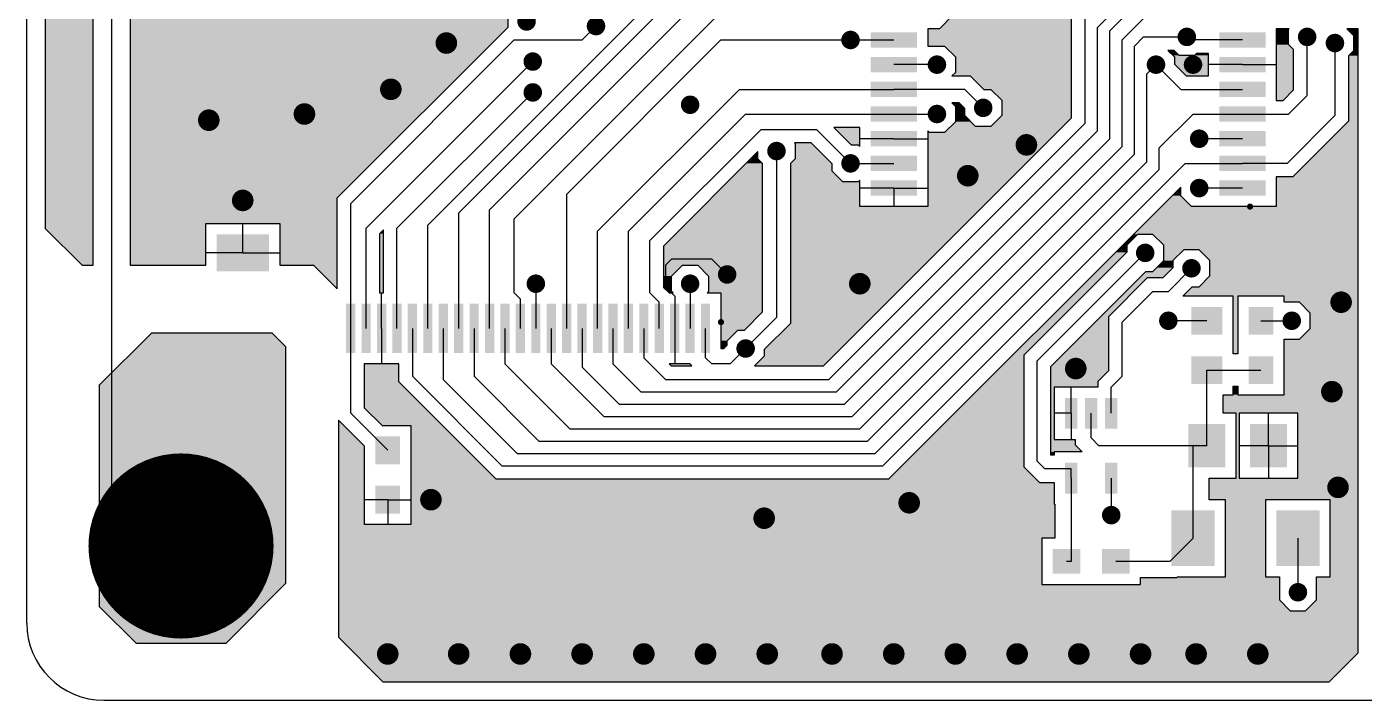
# Model space of a CAD drawing. Extents: x 295 to 953, y 10 to 290.
# Drawn here: x 552.5 to 639.2, y 80 to 123.7 of the extents above; entities that cross this region are included whole.
import ezdxf

# ---------------------------------------------------------------- set-up
doc = ezdxf.new("R2010")
doc.units = 0
doc.header["$LTSCALE"] = 5
doc.header["$MEASUREMENT"] = 0
doc.layers.get('0').update_dxf_attribs({"linetype": 'CONTINUOUS', "lineweight": 25})
doc.layers.add('16_COMP_GBR', color=4, linetype='CONTINUOUS')

msp = doc.modelspace()

# ---------------------------------------------------------------- linework, layer by layer
at = {"color": 7}
for points, const_width in [([(584.578, 124, 1), (585.178, 124, 1)], 0.6), ([(589.078, 123.7, 1), (589.678, 123.7, 1)], 0.6), ([(579.328, 122.6, 1), (580.028, 122.6, 1)], 0.7), ([(605.578, 122.8, 1), (606.178, 122.8, 1)], 0.6), ([(627.378, 123, 1), (627.978, 123, 1)], 0.6), ([(635.178, 123, 1), (635.778, 123, 1)], 0.6), ([(636.978, 122.6, 1), (637.578, 122.6, 1)], 0.6), ([(584.978, 121.4, 1), (585.578, 121.4, 1)], 0.6), ([(611.178, 121.2, 1), (611.778, 121.2, 1)], 0.6), ([(625.378, 121.2, 1), (625.978, 121.2, 1)], 0.6), ([(627.778, 121.2, 1), (628.378, 121.2, 1)], 0.6), ([(575.728, 119.6, 1), (576.428, 119.6, 1)], 0.7), ([(584.978, 119.4, 1), (585.578, 119.4, 1)], 0.6), ([(595.178, 118.6, 1), (595.778, 118.6, 1)], 0.6), ([(614.178, 118.4, 1), (614.778, 118.4, 1)], 0.6), ([(563.928, 117.6, 1), (564.628, 117.6, 1)], 0.7), ([(570.128, 118, 1), (570.828, 118, 1)], 0.7), ([(611.178, 118, 1), (611.778, 118, 1)], 0.6), ([(600.778, 115.6, 1), (601.378, 115.6, 1)], 0.6), ([(616.928, 116, 1), (617.628, 116, 1)], 0.7), ([(628.178, 116.4, 1), (628.778, 116.4, 1)], 0.6), ([(605.578, 114.8, 1), (606.178, 114.8, 1)], 0.6), ([(613.128, 114, 1), (613.828, 114, 1)], 0.7), ([(628.178, 113.2, 1), (628.778, 113.2, 1)], 0.6), ([(566.128, 112.4, 1), (566.828, 112.4, 1)], 0.7), ([(631.676, 112, 1), (631.876, 112, 1)], 0.2), ([(624.678, 109, 1), (625.278, 109, 1)], 0.6), ([(627.678, 108, 1), (628.278, 108, 1)], 0.6), ([(585.178, 107, 1), (585.778, 107, 1)], 0.6), ([(595.178, 107, 1), (595.778, 107, 1)], 0.6), ([(597.578, 107.6, 1), (598.178, 107.6, 1)], 0.6), ([(606.128, 107, 1), (606.828, 107, 1)], 0.7), ([(637.328, 105.8, 1), (638.028, 105.8, 1)], 0.7), ([(626.178, 104.6, 1), (626.778, 104.6, 1)], 0.6), ([(634.178, 104.6, 1), (634.778, 104.6, 1)], 0.6), ([(597.378, 104.514, 1), (597.578, 104.514, 1)], 0.2), ([(598.778, 102.8, 1), (599.378, 102.8, 1)], 0.6), ([(620.128, 101.5, 1), (620.828, 101.5, 1)], 0.7), ([(636.728, 100, 1), (637.428, 100, 1)], 0.7), ([(559.478, 90, 1), (565.478, 90, 1)], 6), ([(578.328, 93, 1), (579.028, 93, 1)], 0.7), ([(637.128, 93.8, 1), (637.828, 93.8, 1)], 0.7), ([(609.328, 92.8, 1), (610.028, 92.8, 1)], 0.7), ([(599.928, 91.8, 1), (600.628, 91.8, 1)], 0.7), ([(622.478, 92, 1), (623.078, 92, 1)], 0.6), ([(634.578, 87, 1), (635.178, 87, 1)], 0.6), ([(575.528, 83, 1), (576.228, 83, 1)], 0.7), ([(580.128, 83, 1), (580.828, 83, 1)], 0.7), ([(584.128, 83, 1), (584.828, 83, 1)], 0.7), ([(588.128, 83, 1), (588.828, 83, 1)], 0.7), ([(592.128, 83, 1), (592.828, 83, 1)], 0.7), ([(596.128, 83, 1), (596.828, 83, 1)], 0.7), ([(600.128, 83, 1), (600.828, 83, 1)], 0.7), ([(604.328, 83, 1), (605.028, 83, 1)], 0.7), ([(608.328, 83, 1), (609.028, 83, 1)], 0.7), ([(612.328, 83, 1), (613.028, 83, 1)], 0.7), ([(616.328, 83, 1), (617.028, 83, 1)], 0.7), ([(620.328, 83, 1), (621.028, 83, 1)], 0.7), ([(624.328, 83, 1), (625.028, 83, 1)], 0.7), ([(627.928, 83, 1), (628.628, 83, 1)], 0.7), ([(631.928, 83, 1), (632.628, 83, 1)], 0.7)]:
    msp.add_lwpolyline(points, format="xyb", close=True, dxfattribs=dict(at, const_width=const_width))
for points in [[(610.178, 123.3), (610.178, 122.3), (607.178, 123.3), (607.178, 122.3)], [(632.778, 123.3), (632.778, 122.3), (629.778, 123.3), (629.778, 122.3)], [(610.178, 121.7), (610.178, 120.7), (607.178, 121.7), (607.178, 120.7)], [(632.778, 121.7), (632.778, 120.7), (629.778, 121.7), (629.778, 120.7)], [(610.178, 120.1), (610.178, 119.1), (607.178, 120.1), (607.178, 119.1)], [(632.778, 120.1), (632.778, 119.1), (629.778, 120.1), (629.778, 119.1)], [(610.178, 118.5), (610.178, 117.5), (607.178, 118.5), (607.178, 117.5)], [(632.778, 118.5), (632.778, 117.5), (629.778, 118.5), (629.778, 117.5)], [(610.178, 116.9), (610.178, 115.9), (607.178, 116.9), (607.178, 115.9)], [(632.778, 116.9), (632.778, 115.9), (629.778, 116.9), (629.778, 115.9)], [(610.178, 115.3), (610.178, 114.3), (607.178, 115.3), (607.178, 114.3)], [(632.778, 115.3), (632.778, 114.3), (629.778, 115.3), (629.778, 114.3)], [(610.178, 113.7), (610.178, 112.7), (607.178, 113.7), (607.178, 112.7)], [(632.778, 113.7), (632.778, 112.7), (629.778, 113.7), (629.778, 112.7)], [(568.178, 110.2), (568.178, 107.8), (564.778, 110.2), (564.778, 107.8)], [(573.778, 105.7), (573.778, 102.5), (573.178, 105.7), (573.178, 102.5)], [(574.778, 105.7), (574.778, 102.5), (574.178, 105.7), (574.178, 102.5)], [(575.778, 105.7), (575.778, 102.5), (575.178, 105.7), (575.178, 102.5)], [(576.778, 105.7), (576.778, 102.5), (576.178, 105.7), (576.178, 102.5)], [(577.778, 105.7), (577.778, 102.5), (577.178, 105.7), (577.178, 102.5)], [(578.778, 105.7), (578.778, 102.5), (578.178, 105.7), (578.178, 102.5)], [(579.778, 105.7), (579.778, 102.5), (579.178, 105.7), (579.178, 102.5)], [(580.778, 105.7), (580.778, 102.5), (580.178, 105.7), (580.178, 102.5)], [(581.778, 105.7), (581.778, 102.5), (581.178, 105.7), (581.178, 102.5)], [(582.778, 105.7), (582.778, 102.5), (582.178, 105.7), (582.178, 102.5)], [(583.778, 105.7), (583.778, 102.5), (583.178, 105.7), (583.178, 102.5)], [(584.778, 105.7), (584.778, 102.5), (584.178, 105.7), (584.178, 102.5)], [(585.778, 105.7), (585.778, 102.5), (585.178, 105.7), (585.178, 102.5)], [(586.778, 105.7), (586.778, 102.5), (586.178, 105.7), (586.178, 102.5)], [(587.778, 105.7), (587.778, 102.5), (587.178, 105.7), (587.178, 102.5)], [(588.778, 105.7), (588.778, 102.5), (588.178, 105.7), (588.178, 102.5)], [(589.778, 105.7), (589.778, 102.5), (589.178, 105.7), (589.178, 102.5)], [(590.778, 105.7), (590.778, 102.5), (590.178, 105.7), (590.178, 102.5)], [(591.778, 105.7), (591.778, 102.5), (591.178, 105.7), (591.178, 102.5)], [(592.778, 105.7), (592.778, 102.5), (592.178, 105.7), (592.178, 102.5)], [(593.778, 105.7), (593.778, 102.5), (593.178, 105.7), (593.178, 102.5)], [(594.778, 105.7), (594.778, 102.5), (594.178, 105.7), (594.178, 102.5)], [(595.778, 105.7), (595.778, 102.5), (595.178, 105.7), (595.178, 102.5)], [(596.778, 105.7), (596.778, 102.5), (596.178, 105.7), (596.178, 102.5)], [(629.978, 105.5), (629.978, 103.7), (627.978, 105.5), (627.978, 103.7)], [(633.278, 105.5), (633.278, 103.7), (631.678, 105.5), (631.678, 103.7)], [(568.178, 103.8), (568.178, 101.4), (564.778, 103.8), (564.778, 101.4)], [(629.978, 102.3), (629.978, 100.5), (627.978, 102.3), (627.978, 100.5)], [(633.278, 102.3), (633.278, 100.5), (631.678, 102.3), (631.678, 100.5)], [(620.578, 99.6), (620.578, 97.6), (619.778, 99.6), (619.778, 97.6)], [(621.878, 99.6), (621.878, 97.6), (621.078, 99.6), (621.078, 97.6)], [(623.178, 99.6), (623.178, 97.6), (622.378, 99.6), (622.378, 97.6)], [(630.178, 97.9), (630.178, 95.1), (627.778, 97.9), (627.778, 95.1)], [(634.178, 97.9), (634.178, 95.1), (631.778, 97.9), (631.778, 95.1)], [(576.678, 97.1), (576.678, 95.3), (575.078, 97.1), (575.078, 95.3)], [(620.578, 95.4), (620.578, 93.4), (619.778, 95.4), (619.778, 93.4)], [(623.178, 95.4), (623.178, 93.4), (622.378, 95.4), (622.378, 93.4)], [(576.678, 93.9), (576.678, 92.1), (575.078, 93.9), (575.078, 92.1)], [(629.478, 92.3), (629.478, 88.7), (626.678, 92.3), (626.678, 88.7)], [(636.278, 92.3), (636.278, 88.7), (633.478, 92.3), (633.478, 88.7)], [(620.778, 89.8), (620.778, 88.2), (618.978, 89.8), (618.978, 88.2)], [(623.978, 89.8), (623.978, 88.2), (622.178, 89.8), (622.178, 88.2)]]:
    msp.add_solid(points, dxfattribs=at)
at = {"layer": '16_COMP_GBR', "color": 7}
for p, q in [((552.478, 85), (552.478, 255)), ((553.678, 230.918), (553.678, 110.582)), ((556.778, 108.2), (556.778, 146.298)), ((557.978, 145.8), (557.978, 90)), ((559.178, 145.302), (559.178, 108.2)), ((599.678, 132), (578.478, 110.8)), ((598.078, 129.2), (580.478, 111.6)), ((627.478, 129.2), (621.878, 123.6)), ((598.278, 127.6), (582.478, 111.8)), ((626.878, 127.6), (622.678, 123.4)), ((620.202, 117.762), (620.202, 126.362)), ((621.078, 117.4), (621.078, 126)), ((583.678, 123.638), (583.678, 124.4)), ((597.278, 124.4), (584.078, 111.2)), ((612.516, 124.4), (611.64, 123.524)), ((625.078, 124.4), (623.478, 122.8)), ((572.602, 112.562), (583.678, 123.638)), ((589.378, 123.7), (588.478, 122.8)), ((610.878, 123.524), (610.878, 122.4)), ((611.64, 123.524), (610.878, 123.524)), ((621.878, 116.9), (621.878, 123.6)), ((622.678, 116.4), (622.678, 123.4)), ((633.478, 123.524), (633.478, 118.876)), ((634.306, 123.524), (633.478, 123.524)), ((634.278, 123.498), (634.306, 123.524)), ((634.278, 122.502), (634.278, 123.498)), ((638.05, 123.524), (638.478, 123.098)), ((638.778, 123.524), (638.05, 123.524)), ((638.778, 83.082), (638.778, 123.524)), ((584.078, 122.8), (573.478, 112.2)), ((584.078, 122.8), (588.478, 122.8)), ((597.478, 122.8), (587.478, 112.8)), ((597.478, 122.8), (605.878, 122.8)), ((605.878, 122.8), (608.678, 122.8)), ((610.878, 122.4), (611.976, 122.4)), ((611.976, 122.4), (612.678, 121.698)), ((623.478, 115.9), (623.478, 122.8)), ((624.878, 123), (624.278, 122.4)), ((624.278, 115.4), (624.278, 122.4)), ((624.878, 123), (627.678, 123)), ((627.678, 122.8), (627.678, 123)), ((631.278, 122.8), (627.678, 122.8)), ((634.602, 122.178), (634.278, 122.502)), ((635.478, 119.2), (635.478, 123)), ((637.278, 122.6), (637.278, 117.9)), ((638.478, 123.098), (638.478, 122.102)), ((585.278, 121.4), (574.478, 110.6)), ((612.678, 121.698), (612.678, 120.702)), ((626.856, 122.124), (626.45, 122.124)), ((626.45, 122.124), (626.878, 121.698)), ((627.18, 121.8), (626.856, 122.124)), ((626.878, 121.698), (626.878, 121.238)), ((628.176, 121.8), (627.18, 121.8)), ((628.3, 121.924), (628.176, 121.8)), ((629.078, 121.924), (628.3, 121.924)), ((629.078, 120.476), (629.078, 121.924)), ((634.602, 119.562), (634.602, 122.178)), ((638.478, 122.102), (638.154, 121.778)), ((638.154, 121.778), (638.154, 117.538)), ((611.478, 121.2), (608.678, 121.2)), ((612.678, 120.702), (612.45, 120.476)), ((625.678, 121.2), (625.078, 120.6)), ((625.078, 114.9), (625.078, 120.6)), ((625.678, 121.2), (627.278, 119.6)), ((626.878, 121.238), (627.64, 120.476)), ((631.278, 121.2), (629.078, 121.2)), ((631.278, 121.2), (629.078, 121.2)), ((631.278, 121.2), (633.478, 121.2)), ((631.278, 121.2), (633.478, 121.2)), ((612.45, 120.476), (613.64, 120.476)), ((613.64, 120.476), (614.516, 119.6)), ((627.64, 120.476), (629.078, 120.476)), ((585.278, 119.4), (576.478, 110.6)), ((598.678, 119.6), (589.478, 110.4)), ((598.678, 119.6), (608.678, 119.6)), ((613.278, 119.6), (608.678, 119.6)), ((614.478, 118.4), (613.278, 119.6)), ((614.516, 119.6), (614.976, 119.6)), ((614.976, 119.6), (615.678, 118.898)), ((615.678, 118.898), (615.678, 117.902)), ((627.278, 119.6), (631.278, 119.6)), ((633.478, 118.876), (633.916, 118.876)), ((633.916, 118.876), (634.602, 119.562)), ((635.478, 119.2), (634.278, 118)), ((599.078, 118), (591.478, 110.4)), ((599.078, 118), (608.678, 118)), ((608.678, 118), (611.478, 118)), ((612.45, 118.724), (612.678, 118.498)), ((612.916, 118.724), (612.45, 118.724)), ((612.678, 118.498), (612.678, 117.502)), ((613.278, 118.362), (612.916, 118.724)), ((613.278, 117.902), (613.278, 118.362)), ((628.078, 118), (625.878, 115.8)), ((628.078, 118), (631.278, 118)), ((631.278, 118), (634.278, 118)), ((604.116, 101.676), (620.202, 117.762)), ((621.078, 117.4), (604.478, 100.8)), ((606.478, 117.124), (604.79, 117.124)), ((604.79, 117.124), (605.916, 116)), ((606.478, 115.898), (606.478, 117.124)), ((612.678, 117.502), (611.976, 116.8)), ((613.98, 117.2), (613.278, 117.902)), ((614.976, 117.2), (613.98, 117.2)), ((615.678, 117.902), (614.976, 117.2)), ((634.178, 114.8), (637.278, 117.9)), ((638.154, 117.538), (634.54, 113.924)), ((600.078, 117), (592.878, 109.8)), ((600.078, 117), (603.678, 117)), ((605.878, 114.8), (603.678, 117)), ((621.878, 116.9), (604.978, 100)), ((622.678, 116.4), (605.478, 99.2)), ((608.678, 116.4), (606.478, 116.4)), ((608.678, 116.4), (606.478, 116.4)), ((608.678, 116.4), (610.878, 116.4)), ((608.678, 116.4), (610.878, 116.4)), ((610.878, 116.902), (610.878, 112)), ((610.98, 116.8), (610.878, 116.902)), ((611.976, 116.8), (610.98, 116.8)), ((631.278, 116.4), (628.478, 116.4)), ((599.878, 115.562), (593.754, 109.438)), ((599.878, 115.102), (599.878, 115.562)), ((601.078, 115.6), (601.078, 104.8)), ((602.25, 116.124), (602.278, 116.098)), ((603.316, 116.124), (602.25, 116.124)), ((602.278, 116.098), (602.278, 115.102)), ((604.678, 114.762), (603.316, 116.124)), ((605.916, 116), (606.376, 116)), ((623.478, 115.9), (605.978, 98.4)), ((606.376, 116), (606.478, 115.898)), ((624.278, 115.4), (606.478, 97.6)), ((625.878, 114.4), (625.878, 115.8)), ((600.178, 114.802), (599.878, 115.102)), ((600.178, 105.172), (600.178, 114.802)), ((602.278, 115.102), (601.978, 114.802)), ((601.978, 114.802), (601.978, 104.428)), ((604.678, 114.302), (604.678, 114.762)), ((605.878, 114.8), (608.678, 114.8)), ((625.078, 114.9), (606.978, 96.8)), ((627.578, 114.8), (607.978, 95.2)), ((627.578, 114.8), (631.278, 114.8)), ((634.178, 114.8), (631.278, 114.8)), ((605.38, 113.6), (604.678, 114.302)), ((606.376, 113.6), (605.38, 113.6)), ((606.478, 113.702), (606.376, 113.6)), ((606.478, 112), (606.478, 113.702)), ((625.878, 114.4), (607.478, 96)), ((633.478, 113.924), (633.478, 112)), ((634.54, 113.924), (633.478, 113.924)), ((587.478, 104.1), (587.478, 112.8)), ((608.678, 113.2), (606.478, 113.2)), ((627.278, 113.262), (608.34, 94.324)), ((608.678, 113.2), (608.678, 112)), ((608.678, 113.2), (610.878, 113.2)), ((627.278, 112.702), (627.278, 113.262)), ((631.278, 113.2), (628.478, 113.2)), ((572.602, 106.658), (572.602, 112.562)), ((573.478, 104.1), (573.478, 112.2)), ((610.878, 112), (606.478, 112)), ((627.98, 112), (627.278, 112.702)), ((631.776, 112), (627.98, 112)), ((633.478, 112), (631.776, 112)), ((580.478, 104.1), (580.478, 111.6)), ((582.478, 104.1), (582.478, 111.8)), ((584.078, 106.4), (584.078, 111.2)), ((553.678, 110.582), (556.06, 108.2)), ((564.078, 110.9), (568.878, 110.9)), ((564.078, 108.2), (564.078, 110.9)), ((566.478, 109), (566.478, 110.9)), ((568.878, 110.9), (568.878, 108.2)), ((574.478, 104.1), (574.478, 110.6)), ((575.602, 110.488), (575.354, 110.238)), ((575.354, 110.238), (575.354, 106.4)), ((575.602, 106.4), (575.602, 110.488)), ((576.478, 104.1), (576.478, 110.6)), ((578.478, 104.1), (578.478, 110.8)), ((589.478, 104.1), (589.478, 110.4)), ((591.478, 104.1), (591.478, 110.4)), ((624.48, 110.2), (623.778, 109.498)), ((625.476, 110.2), (624.48, 110.2)), ((626.178, 109.498), (625.476, 110.2)), ((592.878, 106.4), (592.878, 109.8)), ((593.754, 109.438), (593.754, 106.762)), ((623.778, 109.498), (623.778, 109.038)), ((626.178, 108.502), (626.178, 109.498)), ((566.478, 109), (564.078, 109)), ((566.478, 109), (568.878, 109)), ((593.878, 108.2), (594.278, 108.6)), ((596.878, 108.6), (594.278, 108.6)), ((597.878, 107.6), (596.878, 108.6)), ((623.778, 109.038), (617.102, 102.362)), ((624.978, 109), (617.978, 102)), ((625.476, 107.8), (626.178, 108.502)), ((627.48, 109.2), (626.778, 108.498)), ((626.778, 108.498), (626.778, 108.038)), ((628.476, 109.2), (627.48, 109.2)), ((629.178, 108.498), (628.476, 109.2)), ((629.178, 107.502), (629.178, 108.498)), ((556.06, 108.2), (556.778, 108.2)), ((559.178, 108.2), (564.078, 108.2)), ((568.878, 108.2), (571.06, 108.2)), ((571.06, 108.2), (572.602, 106.658)), ((593.878, 108.2), (593.878, 106.8)), ((594.278, 107.498), (594.98, 108.2)), ((594.98, 108.2), (595.976, 108.2)), ((595.976, 108.2), (596.678, 107.498)), ((618.854, 101.638), (625.016, 107.8)), ((625.016, 107.8), (625.476, 107.8)), ((626.778, 108.038), (626.116, 107.376)), ((627.978, 108), (626.478, 106.5)), ((585.478, 107), (585.478, 104.1)), ((593.754, 106.762), (594.116, 106.4)), ((594.478, 106.2), (593.878, 106.8)), ((594.278, 106.502), (594.278, 107.498)), ((595.478, 107), (595.478, 104.1)), ((596.678, 107.498), (596.678, 106.502)), ((625.116, 107.376), (622.602, 104.862)), ((626.116, 107.376), (625.116, 107.376)), ((627.416, 106.2), (628.016, 106.8)), ((628.016, 106.8), (628.476, 106.8)), ((628.476, 106.8), (629.178, 107.502)), ((575.354, 106.4), (575.602, 106.4)), ((575.478, 104.1), (575.478, 106.4)), ((575.478, 104.1), (575.478, 106.4)), ((584.078, 106.4), (584.478, 106)), ((584.478, 104.1), (584.478, 106)), ((592.878, 106.4), (593.478, 105.8)), ((593.478, 104.1), (593.478, 105.8)), ((594.116, 106.4), (594.38, 106.4)), ((594.38, 106.4), (594.278, 106.502)), ((594.478, 106.2), (594.478, 104.1)), ((596.678, 106.502), (596.576, 106.4)), ((596.576, 106.4), (597.478, 106.4)), ((597.478, 106.4), (597.478, 104.514)), ((625.478, 106.5), (623.478, 104.5)), ((625.478, 106.5), (626.478, 106.5)), ((630.678, 106.2), (627.416, 106.2)), ((630.678, 102.45), (630.678, 106.2)), ((630.978, 106.2), (630.978, 102.45)), ((633.978, 106.2), (630.978, 106.2)), ((633.978, 105.8), (633.978, 106.2)), ((634.976, 105.8), (633.978, 105.8)), ((635.678, 105.098), (634.976, 105.8)), ((599.006, 104), (600.178, 105.172)), ((635.678, 104.102), (635.678, 105.098)), ((573.478, 98.6), (573.478, 104.1)), ((575.478, 104.1), (575.478, 101.8)), ((575.478, 104.1), (575.478, 101.8)), ((577.478, 104.1), (577.478, 101)), ((579.478, 104.1), (579.478, 100.8)), ((581.478, 104.1), (581.478, 101)), ((583.478, 104.1), (583.478, 101.8)), ((586.478, 104.1), (586.478, 101.8)), ((588.478, 104.1), (588.478, 101.6)), ((590.478, 104.1), (590.478, 101.8)), ((592.478, 104.1), (592.478, 102.2)), ((594.478, 104.1), (594.478, 101.8)), ((596.478, 102.2), (596.478, 104.1)), ((597.478, 104.514), (597.478, 102.8)), ((599.078, 102.8), (601.078, 104.8)), ((601.978, 104.428), (600.278, 102.728)), ((622.602, 104.862), (622.602, 101.362)), ((623.478, 101), (623.478, 104.5)), ((628.978, 104.6), (626.478, 104.6)), ((632.478, 104.6), (634.478, 104.6)), ((634.976, 103.4), (635.678, 104.102)), ((560.56, 103.8), (557.178, 100.418)), ((568.396, 103.8), (560.56, 103.8)), ((569.278, 102.918), (568.396, 103.8)), ((597.878, 103.298), (598.58, 104)), ((597.878, 103.014), (597.878, 103.298)), ((598.58, 104), (599.006, 104)), ((633.978, 103.4), (634.976, 103.4)), ((633.978, 99.8), (633.978, 103.4)), ((569.278, 87.582), (569.278, 102.918)), ((597.478, 102.8), (597.664, 102.8)), ((597.664, 102.8), (597.878, 103.014)), ((599.078, 102.8), (598.078, 101.8)), ((600.278, 102.728), (600.278, 102.302)), ((617.102, 102.362), (617.102, 95.138)), ((630.978, 102.45), (630.678, 102.45)), ((574.354, 101.8), (574.354, 98.962)), ((576.602, 101.8), (574.354, 101.8)), ((576.602, 100.638), (576.602, 101.8)), ((587.678, 97.6), (583.478, 101.8)), ((589.878, 98.4), (586.478, 101.8)), ((590.878, 99.2), (588.478, 101.6)), ((592.278, 100), (590.478, 101.8)), ((593.878, 100.8), (592.478, 102.2)), ((595.478, 101.8), (594.116, 101.8)), ((594.116, 101.8), (594.24, 101.676)), ((594.24, 101.676), (595.588, 101.676)), ((595.478, 101.786), (595.478, 101.8)), ((595.588, 101.676), (595.478, 101.786)), ((596.478, 102.2), (596.878, 101.8)), ((598.078, 101.8), (596.878, 101.8)), ((600.278, 102.302), (599.65, 101.676)), ((599.65, 101.676), (604.116, 101.676)), ((617.978, 95.5), (617.978, 102)), ((618.854, 95.876), (618.854, 101.638)), ((582.916, 94.324), (576.602, 100.638)), ((583.278, 95.2), (577.478, 101)), ((584.278, 96), (579.478, 100.8)), ((585.678, 96.8), (581.478, 101)), ((593.878, 100.8), (604.478, 100.8)), ((622.602, 101.362), (621.902, 100.662)), ((621.902, 100.662), (621.902, 100.3)), ((623.478, 101), (622.778, 100.3)), ((628.978, 101.4), (632.478, 101.4)), ((628.978, 96.5), (628.978, 101.4)), ((557.178, 100.418), (557.178, 86.082)), ((592.278, 100), (604.978, 100)), ((619.078, 100.3), (619.078, 96.9)), ((621.902, 100.3), (619.078, 100.3)), ((620.178, 98.6), (620.178, 100.3)), ((622.778, 98.6), (622.778, 100.3)), ((630.028, 99.8), (630.678, 99.8)), ((630.028, 98.6), (630.028, 99.8)), ((630.678, 100.35), (630.978, 100.35)), ((630.678, 99.8), (630.678, 100.35)), ((630.978, 100.35), (630.978, 99.8)), ((630.978, 99.8), (633.978, 99.8)), ((574.354, 98.962), (575.516, 97.8)), ((590.878, 99.2), (605.478, 99.2)), ((572.678, 98.162), (572.678, 84.082)), ((574.378, 96.462), (572.678, 98.162)), ((575.878, 96.2), (573.478, 98.6)), ((589.878, 98.4), (605.978, 98.4)), ((620.178, 98.6), (619.078, 98.6)), ((620.178, 98.6), (620.178, 96.9)), ((621.478, 97), (621.478, 98.6)), ((630.878, 98.6), (630.028, 98.6)), ((630.878, 94.4), (630.878, 98.6)), ((631.078, 98.6), (631.078, 94.4)), ((634.878, 98.6), (631.078, 98.6)), ((632.978, 96.5), (632.978, 98.6)), ((634.878, 94.4), (634.878, 98.6)), ((575.516, 97.8), (577.378, 97.8)), ((577.378, 97.8), (577.378, 91.4)), ((587.678, 97.6), (606.478, 97.6)), ((574.378, 91.4), (574.378, 96.462)), ((585.678, 96.8), (606.978, 96.8)), ((619.078, 96.9), (620.428, 96.9)), ((620.428, 96.9), (620.428, 96.566)), ((620.428, 96.566), (620.892, 96.1)), ((621.478, 97), (621.978, 96.5)), ((628.078, 96.5), (621.978, 96.5)), ((628.978, 96.5), (628.078, 96.5)), ((628.078, 90.5), (628.078, 96.5)), ((632.978, 96.5), (631.078, 96.5)), ((632.978, 96.5), (632.978, 94.4)), ((632.978, 96.5), (634.878, 96.5)), ((584.278, 96), (607.478, 96)), ((617.978, 95.5), (618.478, 95)), ((619.078, 95.876), (618.854, 95.876)), ((619.078, 96.1), (619.078, 95.876)), ((620.892, 96.1), (619.078, 96.1)), ((583.278, 95.2), (607.978, 95.2)), ((617.102, 95.138), (618.116, 94.124)), ((620.178, 95), (618.478, 95)), ((620.178, 94.4), (620.178, 95)), ((608.34, 94.324), (582.916, 94.324)), ((618.116, 94.124), (619.078, 94.124)), ((619.078, 94.124), (619.078, 92.7)), ((620.178, 94.4), (620.178, 89)), ((622.778, 94.4), (622.778, 92)), ((629.128, 94.4), (630.878, 94.4)), ((629.128, 93), (629.128, 94.4)), ((631.078, 94.4), (634.878, 94.4)), ((575.878, 93), (574.378, 93)), ((575.878, 93), (575.878, 91.4)), ((575.878, 93), (577.378, 93)), ((630.178, 93), (629.128, 93)), ((630.178, 88), (630.178, 93)), ((632.778, 93), (632.778, 88)), ((636.978, 93), (632.778, 93)), ((636.978, 88), (636.978, 93)), ((619.078, 92.7), (619.128, 92.7)), ((619.128, 92.7), (619.128, 90.5)), ((577.378, 91.4), (574.378, 91.4)), ((618.278, 90.5), (618.278, 87.5)), ((619.128, 90.5), (618.278, 90.5)), ((628.078, 90.5), (626.578, 89)), ((634.878, 90.5), (634.878, 87)), ((557.978, 90), (562.478, 90)), ((620.178, 89), (619.878, 89)), ((626.578, 89), (623.078, 89)), ((565.396, 83.7), (569.278, 87.582)), ((624.678, 87.95), (627.014, 87.95)), ((624.678, 87.5), (624.678, 87.95)), ((627.014, 87.95), (627.064, 88)), ((627.064, 88), (630.178, 88)), ((632.778, 88), (633.678, 88)), ((633.678, 88), (633.678, 86.502)), ((636.078, 88), (636.978, 88)), ((636.078, 86.502), (636.078, 88)), ((618.278, 87.5), (624.678, 87.5)), ((557.178, 86.082), (559.56, 83.7)), ((633.678, 86.502), (634.38, 85.8)), ((635.376, 85.8), (636.078, 86.502)), ((634.38, 85.8), (635.376, 85.8)), ((559.56, 83.7), (565.396, 83.7)), ((572.678, 84.082), (575.56, 81.2)), ((636.896, 81.2), (638.778, 83.082)), ((575.56, 81.2), (636.896, 81.2)), ((557.478, 80), (807.478, 80))]:
    msp.add_line(p, q, dxfattribs=at)
msp.add_arc((557.478, 85), 5, 180, 270, dxfattribs=at)
for points in [[(553.678, 110.582), (553.678, 146.298), (556.778, 110.582), (556.778, 146.298)], [(559.178, 123.638), (559.178, 124.4), (583.678, 123.638), (583.678, 124.4)], [(611.64, 123.524), (612.316, 124.2), (620.202, 123.524), (620.202, 124.2)], [(559.178, 112.562), (559.178, 123.638), (572.602, 112.562), (583.678, 123.638)], [(610.878, 122.4), (610.878, 123.524), (620.202, 122.4), (620.202, 123.524)], [(633.478, 123.498), (633.478, 123.524), (634.278, 123.498), (634.305, 123.524)], [(633.478, 123.524), (633.478, 123.524), (634.305, 123.524), (633.478, 123.524)], [(633.478, 122.502), (633.478, 123.498), (634.278, 122.502), (634.278, 123.498)], [(638.478, 123.098), (638.05, 123.524), (638.778, 123.098), (638.778, 123.524)], [(638.05, 123.524), (638.05, 123.524), (638.778, 123.524), (638.05, 123.524)], [(612.678, 121.698), (611.976, 122.4), (620.202, 121.698), (620.202, 122.4)], [(633.478, 122.178), (633.478, 122.502), (634.602, 122.178), (634.278, 122.502)], [(638.478, 122.102), (638.478, 123.098), (638.778, 122.102), (638.778, 123.098)], [(612.678, 120.702), (612.678, 121.698), (620.202, 120.702), (620.202, 121.698)], [(626.775, 121.8), (626.45, 122.124), (627.18, 121.8), (626.856, 122.124)], [(626.878, 121.698), (626.775, 121.8), (629.078, 121.698), (629.078, 121.8)], [(626.878, 121.238), (626.878, 121.698), (629.078, 121.238), (629.078, 121.698)], [(628.176, 121.8), (628.3, 121.924), (629.078, 121.8), (629.078, 121.924)], [(628.3, 121.924), (628.3, 121.924), (629.078, 121.924), (628.3, 121.924)], [(633.478, 119.562), (633.478, 122.178), (634.602, 119.562), (634.602, 122.178)], [(638.154, 121.778), (638.478, 122.102), (638.778, 121.778), (638.778, 122.102)], [(638.154, 117.538), (638.154, 121.778), (638.778, 117.538), (638.778, 121.778)], [(612.45, 120.476), (612.678, 120.702), (620.202, 120.476), (620.202, 120.702)], [(627.64, 120.476), (626.878, 121.238), (629.078, 120.476), (629.078, 121.238)], [(614.516, 119.6), (613.64, 120.476), (620.202, 119.6), (620.202, 120.476)], [(615.678, 118.898), (614.976, 119.6), (620.202, 118.898), (620.202, 119.6)], [(615.678, 117.902), (615.678, 118.898), (620.202, 117.902), (620.202, 118.898)], [(633.478, 118.876), (633.478, 119.562), (633.916, 118.876), (634.602, 119.562)], [(612.678, 118.498), (612.45, 118.724), (613.142, 118.498), (612.916, 118.724)], [(612.45, 118.724), (612.45, 118.724), (612.916, 118.724), (612.45, 118.724)], [(612.678, 118.362), (612.678, 118.498), (613.278, 118.362), (613.142, 118.498)], [(612.678, 117.902), (612.678, 118.362), (613.278, 117.902), (613.278, 118.362)], [(605.916, 116), (604.79, 117.124), (606.477, 116), (606.478, 117.124)], [(611.976, 116.8), (612.376, 117.2), (619.24, 116.8), (619.64, 117.2)], [(612.376, 117.2), (612.678, 117.502), (613.98, 117.2), (613.678, 117.502)], [(612.678, 117.502), (612.678, 117.902), (613.678, 117.502), (613.278, 117.902)], [(614.976, 117.2), (615.538, 117.762), (619.64, 117.2), (620.202, 117.762)], [(615.538, 117.762), (615.678, 117.902), (620.202, 117.762), (620.202, 117.902)], [(636.978, 116.362), (638.154, 117.538), (638.778, 116.362), (638.778, 117.538)], [(610.878, 116.8), (610.878, 116.902), (610.98, 116.8), (610.878, 116.902)], [(610.878, 112), (610.878, 116.8), (614.44, 112), (619.24, 116.8)], [(634.54, 113.924), (636.978, 116.362), (638.778, 113.924), (638.778, 116.362)], [(599.418, 115.102), (599.878, 115.562), (599.878, 115.102), (599.878, 115.562)], [(602.278, 116.098), (602.25, 116.124), (603.342, 116.098), (603.316, 116.124)], [(602.25, 116.124), (602.25, 116.124), (603.316, 116.124), (602.25, 116.124)], [(602.278, 115.102), (602.278, 116.098), (604.338, 115.102), (603.342, 116.098)], [(606.477, 115.898), (606.376, 116), (606.477, 115.898), (606.477, 116)], [(593.754, 109.438), (599.118, 114.802), (600.178, 109.438), (600.178, 114.802)], [(599.118, 114.802), (599.418, 115.102), (600.178, 114.802), (599.878, 115.102)], [(601.978, 114.802), (602.278, 115.102), (604.638, 114.802), (604.338, 115.102)], [(601.978, 114.762), (601.978, 114.802), (604.678, 114.762), (604.638, 114.802)], [(601.978, 114.302), (601.978, 114.762), (604.678, 114.302), (604.678, 114.762)], [(601.978, 113.6), (601.978, 114.302), (605.38, 113.6), (604.678, 114.302)], [(601.978, 112), (601.978, 113.6), (606.478, 112), (606.478, 113.6)], [(606.376, 113.6), (606.478, 113.702), (606.478, 113.6), (606.478, 113.702)], [(633.478, 112), (633.478, 113.924), (638.778, 112), (638.778, 113.924)], [(626.718, 112.702), (627.278, 113.262), (627.278, 112.702), (627.278, 113.262)], [(559.178, 110.9), (559.178, 112.562), (572.602, 110.9), (572.602, 112.562)], [(601.978, 104.428), (601.978, 112), (606.868, 104.428), (614.44, 112)], [(625.476, 111.46), (626.016, 112), (638.778, 111.46), (638.778, 112)], [(626.016, 112), (626.718, 112.702), (627.98, 112), (627.278, 112.702)], [(624.216, 110.2), (625.476, 111.46), (638.778, 110.2), (638.778, 111.46)], [(556.06, 108.2), (553.678, 110.582), (556.778, 108.2), (556.778, 110.582)], [(559.178, 108.2), (559.178, 110.9), (564.078, 108.2), (564.078, 110.9)], [(559.178, 110.9), (559.178, 110.9), (564.078, 110.9), (568.878, 110.9)], [(568.878, 108.2), (568.878, 110.9), (572.601, 108.2), (572.602, 110.9)], [(575.354, 110.238), (575.602, 110.488), (575.602, 110.238), (575.602, 110.488)], [(575.354, 106.4), (575.354, 110.238), (575.602, 106.4), (575.602, 110.238)], [(623.514, 109.498), (624.216, 110.2), (623.778, 109.498), (624.48, 110.2)], [(624.216, 110.2), (624.216, 110.2), (624.48, 110.2), (625.476, 110.2)], [(626.178, 109.498), (625.476, 110.2), (638.778, 109.498), (638.778, 110.2)], [(593.754, 108.2), (593.754, 109.438), (600.178, 108.2), (600.178, 109.438)], [(623.054, 109.038), (623.514, 109.498), (623.778, 109.038), (623.778, 109.498)], [(626.178, 109.2), (626.178, 109.498), (638.778, 109.2), (638.778, 109.498)], [(616.378, 102.362), (623.054, 109.038), (617.102, 102.362), (623.778, 109.038)], [(625.714, 108.038), (626.174, 108.498), (626.778, 108.038), (626.778, 108.498)], [(626.174, 108.498), (626.178, 108.502), (626.778, 108.498), (626.782, 108.502)], [(626.178, 108.502), (626.178, 109.2), (626.782, 108.502), (627.48, 109.2)], [(626.178, 109.2), (626.178, 109.2), (627.48, 109.2), (628.476, 109.2)], [(629.178, 108.498), (628.476, 109.2), (638.778, 108.498), (638.778, 109.2)], [(629.178, 107.502), (629.178, 108.498), (638.778, 107.502), (638.778, 108.498)], [(572.601, 106.658), (571.06, 108.2), (572.601, 106.658), (572.601, 108.2)], [(593.754, 107.498), (593.754, 108.2), (594.278, 107.498), (594.98, 108.2)], [(593.754, 108.2), (593.754, 108.2), (594.98, 108.2), (595.976, 108.2)], [(596.678, 107.498), (595.976, 108.2), (600.178, 107.498), (600.178, 108.2)], [(624.592, 107.376), (625.016, 107.8), (626.116, 107.376), (626.54, 107.8)], [(625.476, 107.8), (625.714, 108.038), (626.54, 107.8), (626.778, 108.038)], [(593.754, 106.762), (593.754, 107.498), (594.278, 106.762), (594.278, 107.498)], [(594.014, 106.502), (593.754, 106.762), (594.278, 106.502), (594.278, 106.762)], [(596.678, 106.502), (596.678, 107.498), (600.178, 106.502), (600.178, 107.498)], [(622.078, 104.862), (624.592, 107.376), (622.602, 104.862), (625.116, 107.376)], [(624.592, 107.376), (624.592, 107.376), (625.116, 107.376), (626.116, 107.376)], [(627.416, 106.2), (628.016, 106.8), (638.778, 106.2), (638.778, 106.8)], [(628.476, 106.8), (629.178, 107.502), (638.778, 106.8), (638.778, 107.502)], [(594.116, 106.4), (594.014, 106.502), (594.379, 106.4), (594.278, 106.502)], [(596.576, 106.4), (596.678, 106.502), (600.178, 106.4), (600.178, 106.502)], [(597.478, 105.172), (597.478, 106.4), (600.178, 105.172), (600.178, 106.4)], [(630.678, 102.45), (630.678, 106.2), (630.978, 102.45), (630.978, 106.2)], [(630.678, 106.2), (630.678, 106.2), (630.978, 106.2), (633.978, 106.2)], [(633.978, 105.8), (633.978, 106.2), (638.778, 105.8), (638.778, 106.2)], [(635.678, 105.098), (634.976, 105.8), (638.778, 105.098), (638.778, 105.8)], [(597.478, 104), (597.478, 105.172), (599.006, 104), (600.178, 105.172)], [(635.678, 104.102), (635.678, 105.098), (638.778, 104.102), (638.778, 105.098)], [(600.278, 102.728), (601.978, 104.428), (605.168, 102.728), (606.868, 104.428)], [(618.854, 101.638), (622.078, 104.862), (622.602, 101.638), (622.602, 104.862)], [(634.976, 103.4), (635.678, 104.102), (638.778, 103.4), (638.778, 104.102)], [(559.678, 102.918), (560.56, 103.8), (569.278, 102.918), (568.396, 103.8)], [(560.56, 103.8), (560.56, 103.8), (568.396, 103.8), (560.56, 103.8)], [(597.478, 103.298), (597.478, 104), (597.878, 103.298), (598.58, 104)], [(597.478, 104), (597.478, 104), (598.58, 104), (599.006, 104)], [(597.478, 103.014), (597.478, 103.298), (597.878, 103.014), (597.878, 103.298)], [(633.978, 99.8), (633.978, 103.4), (638.778, 99.8), (638.778, 103.4)], [(633.978, 103.4), (633.978, 103.4), (634.878, 103.4), (633.978, 103.4)], [(557.178, 100.418), (559.678, 102.918), (569.278, 100.418), (569.278, 102.918)], [(597.478, 102.8), (597.478, 103.014), (597.664, 102.8), (597.878, 103.014)], [(600.278, 102.302), (600.278, 102.728), (604.742, 102.302), (605.168, 102.728)], [(609.154, 95.138), (616.378, 102.362), (617.102, 95.138), (617.102, 102.362)], [(574.354, 100.638), (574.354, 101.8), (576.602, 100.638), (576.602, 101.8)], [(574.354, 101.8), (574.354, 101.8), (576.602, 101.8), (574.354, 101.8)], [(594.13, 101.786), (594.116, 101.8), (595.478, 101.786), (595.478, 101.8)], [(594.24, 101.676), (594.13, 101.786), (595.587, 101.676), (595.478, 101.786)], [(599.65, 101.676), (600.278, 102.302), (604.116, 101.676), (604.742, 102.302)], [(618.854, 101.362), (618.854, 101.638), (622.602, 101.362), (622.602, 101.638)], [(574.354, 98.962), (574.354, 100.638), (578.278, 98.962), (576.602, 100.638)], [(618.854, 100.662), (618.854, 101.362), (621.902, 100.662), (622.602, 101.362)], [(618.854, 100.3), (618.854, 100.662), (621.902, 100.3), (621.902, 100.662)], [(557.178, 87.582), (557.178, 100.418), (569.278, 87.582), (569.278, 100.418)], [(618.854, 96.9), (618.854, 100.3), (619.078, 96.9), (619.078, 100.3)], [(618.854, 100.3), (618.854, 100.3), (619.078, 100.3), (621.902, 100.3)], [(630.028, 98.6), (630.028, 99.8), (638.778, 98.6), (638.778, 99.8)], [(630.678, 99.8), (630.678, 100.35), (630.978, 99.8), (630.978, 100.35)], [(630.678, 100.35), (630.678, 100.35), (630.978, 100.35), (630.678, 100.35)], [(575.516, 97.8), (574.354, 98.962), (579.44, 97.8), (578.278, 98.962)], [(572.678, 96.462), (572.678, 98.162), (574.378, 96.462), (572.678, 98.162)], [(630.878, 94.4), (630.878, 98.6), (631.078, 94.4), (631.078, 98.6)], [(630.878, 98.6), (630.878, 98.6), (631.078, 98.6), (634.878, 98.6)], [(634.878, 94.4), (634.878, 98.6), (638.778, 94.4), (638.778, 98.6)], [(577.378, 94.324), (577.378, 97.8), (582.916, 94.324), (579.44, 97.8)], [(572.678, 91.4), (572.678, 96.462), (574.378, 91.4), (574.378, 96.462)], [(618.854, 96.566), (618.854, 96.9), (620.428, 96.566), (620.428, 96.9)], [(618.854, 96.9), (618.854, 96.9), (620.428, 96.9), (619.078, 96.9)], [(618.854, 96.1), (618.854, 96.566), (620.891, 96.1), (620.428, 96.566)], [(618.854, 95.876), (618.854, 96.1), (619.078, 95.876), (619.078, 96.1)], [(618.854, 96.1), (618.854, 96.1), (619.078, 96.1), (620.891, 96.1)], [(608.34, 94.324), (609.154, 95.138), (617.916, 94.324), (617.102, 95.138)], [(577.378, 94.124), (577.378, 94.324), (618.116, 94.124), (617.916, 94.324)], [(577.378, 92.7), (577.378, 94.124), (619.078, 92.7), (619.078, 94.124)], [(577.378, 94.124), (577.378, 94.124), (619.078, 94.124), (618.116, 94.124)], [(629.128, 93), (629.128, 94.4), (638.778, 93), (638.778, 94.4)], [(630.178, 88), (630.178, 93), (632.778, 88), (632.778, 93)], [(630.178, 93), (630.178, 93), (632.778, 93), (636.978, 93)], [(636.978, 88), (636.978, 93), (638.778, 88), (638.778, 93)], [(577.378, 91.4), (577.378, 92.7), (619.128, 91.4), (619.128, 92.7)], [(577.378, 92.7), (577.378, 92.7), (619.128, 92.7), (619.078, 92.7)], [(572.678, 90.5), (572.678, 91.4), (619.128, 90.5), (619.128, 91.4)], [(572.678, 87.5), (572.678, 90.5), (618.278, 87.5), (618.278, 90.5)], [(572.678, 90.5), (572.678, 90.5), (618.278, 90.5), (619.128, 90.5)], [(557.178, 86.082), (557.178, 87.582), (567.778, 86.082), (569.278, 87.582)], [(624.678, 87.5), (624.678, 87.95), (633.678, 87.5), (633.678, 87.95)], [(627.014, 87.95), (627.064, 88), (633.678, 87.95), (633.678, 88)], [(627.064, 88), (627.064, 88), (633.678, 88), (632.853, 88)], [(627.064, 88), (627.347, 88), (632.853, 88), (632.778, 88)], [(636.078, 86.502), (636.078, 88), (638.778, 86.502), (638.778, 88)], [(572.678, 86.502), (572.678, 87.5), (633.678, 86.502), (633.678, 87.5)], [(559.56, 83.7), (557.178, 86.082), (565.396, 83.7), (567.778, 86.082)], [(572.678, 85.8), (572.678, 86.502), (634.38, 85.8), (633.678, 86.502)], [(635.376, 85.8), (636.078, 86.502), (638.778, 85.8), (638.778, 86.502)], [(572.678, 84.082), (572.678, 85.8), (638.778, 84.082), (638.778, 85.8)], [(573.678, 83.082), (572.678, 84.082), (638.778, 83.082), (638.778, 84.082)], [(575.56, 81.2), (573.678, 83.082), (636.896, 81.2), (638.778, 83.082)]]:
    msp.add_solid(points, dxfattribs=at)

doc.saveas('drawing.dxf')
